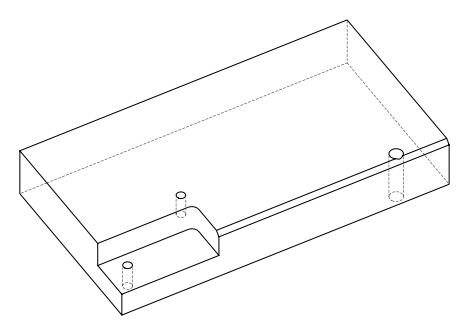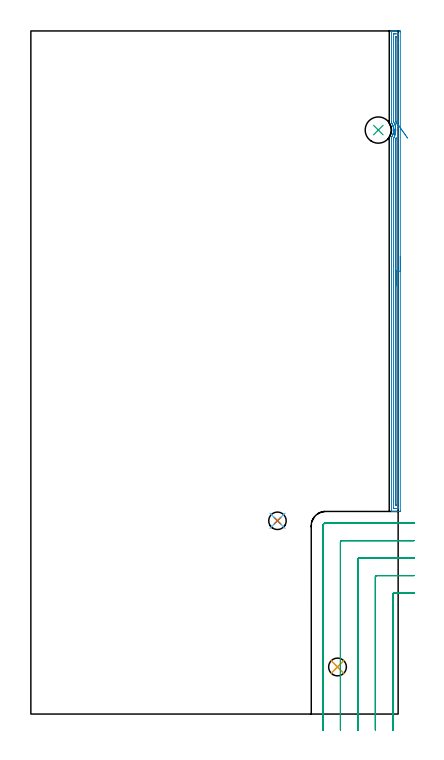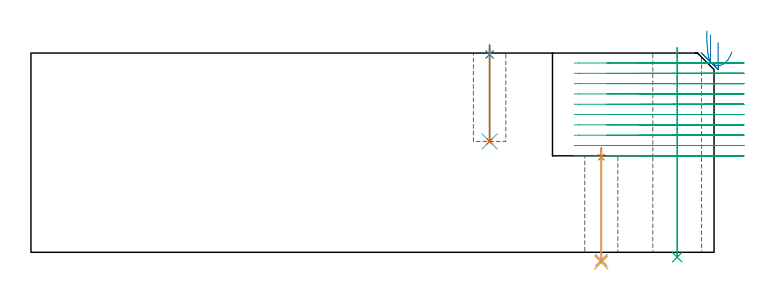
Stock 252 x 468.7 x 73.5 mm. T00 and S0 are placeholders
(PLAN: 9 operations, 7 tool changes, 26.3 min)
(1 SPOT_DRILL | STEP1HOLE_1 | NXT0321_9005460120000 | 0.04 min | 4168 mm3)
(2 SPOT_DRILL_1 | STEP1POCKET | NXT0321_9005460120000 | 0.03 min | 1 mm3)
(3 INDEXABLE_INSERT_DRILL_THROUGH_HOLE_FROM_SOLID | STEP1HOLE | NXT0302_007 | 0.31 min | 18664 mm3)
(4 DRILL_THROUGH_HOLE_INTO_CENTER | STEP1HOLE_1 | NXT0301_049 | 0.17 min | 1703 mm3)
(5 DRILL_TO_ENLARGE_THROUGH_HOLE | STEP1HOLE_1 | NXT0301_093 | 0.17 min | 2680 mm3)
(6 DRILL_BLIND_HOLE_INTO_CENTER | STEP1POCKET | NXT0301_049 | 0.14 min | 1494 mm3)
(7 DRILL_TO_ENLARGE_BLIND_HOLE | STEP1POCKET | UGT0301_373 | 0.14 min | 2173 mm3)
(8 AREA_MILL | FG_CHAMFER_SURFACE | UGT0205_001 | 8.13 min | 6203 mm3)
(9 MILL_CORNER_NOTCH_RECTANGULAR | CORNER_NOTCH_RECTANGULAR | NXT0201_012 | Follow Part, ap 4, ae 75% | 17.14 min | 308739 mm3)
(TOOL NXT0321_9005460120000 | NC Spot Drill, 142deg, 12mm, Carbide, Uncoated | D12 PA142 FL30 Z2)
(TOOL NXT0302_007 | Index. Insert Drill 18mm [880-D1800L25-05] | D18 PA176 FL90 Z2)
(TOOL NXT0301_049 | Carbide Drill 7.8mm [860.1-0780-039A1-MM 2214] | D7.8 PA140 FL53 Z2)
(TOOL NXT0301_093 | Carbide Drill 12.2mm [860.1-1220-037A1-MM 2214] | D12.2 PA140 FL60 Z2)
(TOOL UGT0301_373 | Twist Drill Flat Bottom 12 mm | D12 PA180 FL101 Z2)
(TOOL UGT0205_001 | Chamfer Mill 20 x 3 x 45 deg. | D20 FL50 Z2)
(TOOL NXT0201_012 | ENDMILL 16mm [2P460-1600-NA 1630] | D16 FL38 Z6)
(OP 1 SPOT_DRILL)
G17 G21 G94 G90
T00 M6
G54
G17 G0 G90 X210.4 Y32.3 S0 M3
G43 Z83.5 H0
G94 G81 G98 Z35.075 F250. R38.6
G80
M5
M2
(OP 2 SPOT_DRILL_1)
G17 G21 G94 G90
T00 M6
G54
G17 G0 G90 X169.2 Y132.6 S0 M3
G43 Z83.5 H0
G94 G81 G98 Z72.975 F250. R76.5
G80
M5
M2
(OP 3 INDEXABLE_INSERT_DRILL_THROUGH_HOLE_FROM_SOLID)
G17 G21 G94 G90
T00 M6
G54
G17 G0 G90 X238.4 Y400.7 S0 M3
G43 Z83.5 H1
G94 G81 G98 Z-1.814 F250. R75.5
G80
M5
M2
(OP 4 DRILL_THROUGH_HOLE_INTO_CENTER)
G17 G21 G94 G90
T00 M6
G54
G17 G0 G90 X210.4 Y32.3 S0 M3
G43 Z83.5 H1
G94 G73 G98 Z-2.919 F250. Q7.704 R37.6
G80
M5
M2
(OP 5 DRILL_TO_ENLARGE_THROUGH_HOLE)
G17 G21 G94 G90
T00 M6
G54
G17 G0 G90 X210.4 Y32.3 S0 M3
G43 Z83.5 H1
G94 G73 G98 Z-3.72 F250. Q9.83 R37.6
G80
M5
M2
(OP 6 DRILL_BLIND_HOLE_INTO_CENTER)
G17 G21 G94 G90
T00 M6
G54
G17 G0 G90 X169.2 Y132.6 S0 M3
G43 Z83.5 H1
G94 G81 G98 Z40.9 F250. R75.5
G80
M5
M2
(OP 7 DRILL_TO_ENLARGE_BLIND_HOLE)
G17 G21 G94 G90
T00 M6
G54
G17 G0 G90 X169.2 Y132.6 S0 M3
G43 Z83.5 H0
G94 G73 G98 Z40.9 F250. Q10.867 R75.5
G80
M5
M2
(OP 8 AREA_MILL)
G17 G21 G94 G90
T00 M6
G54
G17 G0 G90 X253.5 Y313.85 S1061 M3
G43 Z83.5 H0
Z77.4
G94 G1 Y313.812 Z76.528 F250.
Y313.698 Z75.664
Y313.509 Z74.812
Y313.247 Z73.98
Y312.913 Z73.174
Y312.51 Z72.4
Y312.042 Z71.664
Y311.51 Z70.972
Y310.921 Z70.329
Y310.278 Z69.74
Y309.586 Z69.208
Y308.85 Z68.74
Y308.076 Z68.337
Y307.27 Z68.003
Y306.438 Z67.741
Y305.587 Z67.552
Y304.722 Z67.438
Y303.85 Z67.4
X253.499 Y139.608 Z67.401
X253.496 Y139.192 Z67.402
X253.491 Y139.01 Z67.405
X253.086 Y139. Z67.81
X250.45 Z70.444
X249.889 Z71.008
X249.571 Z71.325
X249.01 Z71.886
X248.692 Z72.202
X247.699 Z73.201
X247.406 Y139.01 Z73.493
X247.4 Y139.162 Z73.5
Y394.897
X247.404 Y395.64 Z73.49
X247.495 Y395.79 Z73.4
X247.613 Y395.981 Z73.283
X247.865 Y396.418 Z73.034
X248.077 Y396.832 Z72.822
X248.114 Y396.916 Z72.786
X248.203 Y397.129 Z72.692
X248.283 Y397.312 Z72.614
X248.451 Y397.757 Z72.448
X248.473 Y397.828 Z72.426
X248.533 Y398.022 Z72.362
X248.592 Y398.206 Z72.304
X248.623 Y398.327 Z72.273
X248.658 Y398.468 Z72.236
X248.692 Y398.595 Z72.205
X248.707 Y398.652 Z72.191
X248.8 Y399.101 Z72.099
X248.811 Y399.173 Z72.088
X248.838 Y399.36 Z72.057
X248.868 Y399.547 Z72.029
X248.913 Y399.995 Z71.982
X248.925 Y400.253 Z71.965
X248.938 Y400.442 Z71.959
Y400.444
Y400.654 Z71.954
X248.94 Y400.89 Z71.957
X248.935 Y400.984 Z71.96
X248.933 Y401.024 Z71.963
X248.925 Y401.146 Z71.965
X248.918 Y401.337 Z71.976
X248.876 Y401.784 Z72.021
X248.838 Y402.038 Z72.057
X248.813 Y402.218 Z72.086
X248.811 Y402.232 Z72.088
X248.761 Y402.485 Z72.137
X248.723 Y402.678 Z72.175
X248.692 Y402.798 Z72.205
X248.657 Y402.931 Z72.236
X248.623 Y403.072 Z72.273
X248.609 Y403.127 Z72.287
X248.533 Y403.377 Z72.362
X248.475 Y403.573 Z72.424
X248.455 Y403.627 Z72.444
X248.31 Y404.022 Z72.588
X248.206 Y404.27 Z72.69
X248.129 Y404.458 Z72.771
X248.126 Y404.467 Z72.774
X248.107 Y404.508 Z72.793
X248.077 Y404.571 Z72.823
X248.001 Y404.716 Z72.897
X247.87 Y404.969 Z73.028
X247.651 Y405.361 Z73.245
X247.526 Y405.567 Z73.37
X247.499 Y405.609 Z73.397
X247.404 Y405.759 Z73.49
X247.4 Y406.501 Z73.5
Y468.539
X247.406 Y468.69 Z73.493
X247.699 Y468.7 Z73.2
X248.057 Z72.842
X248.692 Z72.202
X249.889 Z71.008
X250.45 Z70.444
X252.806 Z68.09
X253.086 Y468.697 Z67.81
X253.492 Y468.69 Z67.405
X253.496 Y468.508 Z67.402
X253.499 Y468.092 Z67.401
X253.5 Y303.85 Z67.4
X252.086 Z68.814
X252.085 Y141.518 Z68.815
X252.084 Y141.393 Z68.816
X252.079 Y141.018 Z68.821
X251.71 Y141.005 Z69.19
X251.329 Y141.002 Z69.571
X250.837 Y141. Z70.063
X250.45 Z70.45
X249.079 Z71.821
X248.893 Y141.002 Z72.007
X248.864 Y141.004 Z72.036
X248.834 Y141.01 Z72.066
X248.821 Y141.015 Z72.079
X248.82 Y141.038 Z72.08
X248.815 Y141.268 Z72.085
X248.814 Y146.067 Z72.086
X248.815 Y394.005 Z72.085
X248.819 Y394.769 Z72.081
X248.821 Y394.897 Z72.079
X249.08 Y395.397 Z71.82
X249.276 Y395.79 Z71.624
X249.331 Y395.912 Z71.569
X249.571 Y396.481 Z71.329
X249.626 Y396.627 Z71.274
X249.646 Y396.683 Z71.254
X249.847 Y397.295 Z71.053
X249.929 Y397.575 Z70.971
X250.037 Y397.995 Z70.863
X250.138 Y398.468 Z70.762
X250.167 Y398.612 Z70.733
X250.187 Y398.735 Z70.713
X250.272 Y399.36 Z70.628
X250.289 Y399.524 Z70.611
X250.351 Y400.308 Z70.549
X250.352 Y400.352 Z70.548
X250.34 Y401.146 Z70.56
X250.336 Y401.261 Z70.564
X250.276 Y402.038 Z70.624
X250.267 Y402.131 Z70.633
X250.252 Y402.24 Z70.648
X250.135 Y402.931 Z70.765
X250.053 Y403.334 Z70.847
X249.929 Y403.824 Z70.971
X249.691 Y404.594 Z71.209
X249.648 Y404.716 Z71.252
X249.571 Y404.918 Z71.329
X249.279 Y405.609 Z71.621
X248.978 Y406.211 Z71.922
X248.825 Y406.501 Z72.075
X248.816 Y407.269 Z72.084
X248.815 Y407.394 Z72.085
Y466.182
X248.816 Y466.307 Z72.084
X248.821 Y466.682 Z72.079
X249.19 Y466.695 Z71.71
X249.571 Y466.698 Z71.329
X250.063 Y466.7 Z70.837
X250.45 Z70.45
X251.821 Z69.079
X252.007 Y466.698 Z68.893
X252.036 Y466.696 Z68.864
X252.066 Y466.69 Z68.834
X252.079 Y466.685 Z68.821
X252.08 Y466.662 Z68.82
X252.085 Y466.432 Z68.815
X252.086 Y460.485 Z68.814
Y303.85
X250.672 Z70.228
X250.671 Y143.846 Z70.229
X250.669 Y143.178 Z70.231
X250.667 Y143.066 Z70.233
X250.665 Y143.018 Z70.235
X250.617 Y143.008 Z70.283
X250.45 Y143.007 Z70.45
X250.275 Y143.01 Z70.625
X250.235 Y143.013 Z70.665
X250.233 Y143.044 Z70.667
X250.23 Y143.103 Z70.67
X250.229 Y143.178 Z70.671
X250.228 Y143.403 Z70.672
X250.229 Y393.112 Z70.671
X250.23 Y393.336 Z70.67
X250.235 Y394.005 Z70.665
X250.24 Y394.218 Z70.66
X250.45 Y394.663 Z70.45
X250.522 Y394.824 Z70.378
X250.555 Y394.897 Z70.345
X250.596 Y394.994 Z70.304
X250.629 Y395.07 Z70.271
X250.662 Y395.139 Z70.238
X250.666 Y395.143 Z70.234
X250.667 Y395.141 Z70.233
X250.67 Y395.092 Z70.23
X250.671 Y394.991 Z70.229
X250.672 Y394.897 Z70.228
Y303.85
Y302.978 Z70.267
Y302.114 Z70.38
Y301.262 Z70.569
Y300.43 Z70.832
Y299.624 Z71.165
Y298.85 Z71.568
Y298.114 Z72.037
Y297.422 Z72.568
Y296.779 Z73.157
Y296.19 Z73.801
Y295.659 Z74.493
Y295.19 Z75.228
Y294.787 Z76.002
Y294.453 Z76.808
Y294.191 Z77.64
Y294.002 Z78.492
Y293.888 Z79.357
Y293.85 Z80.228
G0 Z83.5
X258.531 Y395.102
Z73.909
G1 X258.261 Y395.484 Z73.173
X257.956 Y395.918 Z72.48
X257.617 Y396.399 Z71.836
X257.247 Y396.924 Z71.246
X256.849 Y397.49 Z70.714
X256.425 Y398.091 Z70.245
X255.98 Y398.723 Z69.841
X255.516 Y399.382 Z69.506
X255.037 Y400.062 Z69.243
X254.547 Y400.758 Z69.053
X254.049 Y401.465 Z68.938
X253.547 Y402.177 Z68.899
X253.045 Y402.89 Z68.936
X252.547 Y403.597 Z69.049
X252.056 Y404.294 Z69.237
X251.577 Y404.974 Z69.498
X251.113 Y405.633 Z69.831
X250.667 Y406.266 Z70.233
X250.654 Y406.285 Z70.246
X250.637 Y406.311 Z70.263
X250.554 Y406.501 Z70.346
X250.45 Y406.736 Z70.45
X250.24 Y407.177 Z70.66
X250.234 Y407.394 Z70.666
X250.231 Y407.617 Z70.669
X250.229 Y408.287 Z70.671
X250.228 Y408.512 Z70.672
X250.229 Y463.854 Z70.671
X250.231 Y464.522 Z70.669
X250.233 Y464.634 Z70.667
X250.235 Y464.682 Z70.665
X250.283 Y464.692 Z70.617
X250.45 Y464.693 Z70.45
X250.625 Y464.69 Z70.275
X250.665 Y464.687 Z70.235
X250.667 Y464.656 Z70.233
X250.67 Y464.597 Z70.23
X250.671 Y464.522 Z70.229
X250.672 Y464.297 Z70.228
X250.671 Y406.501 Z70.229
X250.67 Y406.3 Z70.23
X250.669 Y406.279 Z70.231
X250.667 Y406.266 Z70.233
X250.533 Y405.422 Z70.405
X250.403 Y404.595 Z70.651
X250.276 Y403.793 Z70.969
X250.154 Y403.021 Z71.357
X250.037 Y402.285 Z71.811
X249.928 Y401.591 Z72.328
X249.825 Y400.945 Z72.905
X249.731 Y400.35 Z73.536
X249.646 Y399.812 Z74.218
X249.571 Y399.335 Z74.944
X249.506 Y398.922 Z75.71
X249.451 Y398.577 Z76.509
X249.408 Y398.302 Z77.336
X249.376 Y398.099 Z78.184
X249.355 Y397.97 Z79.047
X249.346 Y397.915 Z79.917
X249.35 Y397.936 Z80.789
X249.365 Y398.031 Z81.656
G0 Z83.5
M5
M2
(OP 9 MILL_CORNER_NOTCH_RECTANGULAR)
G17 G21 G94 G90
T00 M6
G54
G17 G0 G90 X263. Y83. S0 M3
G43 Z83.635 H1
Z69.831
G94 G1 X260. F250.
X249.194 F500.
G3 X248.4 Y82.206 R0.8
G1 Y-8.
Y-11. F250.
G0 Z83.635
X263. Y95.
Z69.831
G1 X260.
X237.195 F500.
G3 X236.4 Y94.205 R0.8
G1 Y-8.
Y-11. F250.
G0 Z83.635
X263. Y107.
Z69.831
G1 X260.
X225.195 F500.
G3 X224.4 Y106.205 R0.8
G1 Y-8.
Y-11. F250.
G0 Z83.635
X263. Y119.
Z69.831
G1 X260.
X213.195 F500.
G3 X212.4 Y118.205 R0.8
G1 Y-8.
Y-11. F250.
G0 Z83.635
X263. Y131.
Z69.831
G1 X260.
X202.2 F500.
G3 X200.4 Y129.2 R1.8
G1 Y-8.
Y-11. F250.
G0 Z83.635
X263. Y83.
Z66.028
G1 X260.
X249.194 F500.
G3 X248.4 Y82.206 R0.8
G1 Y-8.
Y-11. F250.
G0 Z83.635
X263. Y95.
Z66.028
G1 X260.
X237.195 F500.
G3 X236.4 Y94.205 R0.8
G1 Y-8.
Y-11. F250.
G0 Z83.635
X263. Y107.
Z66.028
G1 X260.
X225.195 F500.
G3 X224.4 Y106.205 R0.8
G1 Y-8.
Y-11. F250.
G0 Z83.635
X263. Y119.
Z66.028
G1 X260.
X213.195 F500.
G3 X212.4 Y118.205 R0.8
G1 Y-8.
Y-11. F250.
G0 Z83.635
X263. Y131.
Z66.028
G1 X260.
X202.2 F500.
G3 X200.4 Y129.2 R1.8
G1 Y-8.
Y-11. F250.
G0 Z83.635
X263. Y83.
Z62.224
G1 X260.
X249.194 F500.
G3 X248.4 Y82.206 R0.8
G1 Y-8.
Y-11. F250.
G0 Z83.635
X263. Y95.
Z62.224
G1 X260.
X237.195 F500.
G3 X236.4 Y94.205 R0.8
G1 Y-8.
Y-11. F250.
G0 Z83.635
X263. Y107.
Z62.224
G1 X260.
X225.195 F500.
G3 X224.4 Y106.205 R0.8
G1 Y-8.
Y-11. F250.
G0 Z83.635
X263. Y119.
Z62.224
G1 X260.
X213.195 F500.
G3 X212.4 Y118.205 R0.8
G1 Y-8.
Y-11. F250.
G0 Z83.635
X263. Y131.
Z62.224
G1 X260.
X202.2 F500.
G3 X200.4 Y129.2 R1.8
G1 Y-8.
Y-11. F250.
G0 Z83.635
X263. Y83.
Z58.421
G1 X260.
X249.194 F500.
G3 X248.4 Y82.206 R0.8
G1 Y-8.
Y-11. F250.
G0 Z83.635
X263. Y95.
Z58.421
G1 X260.
X237.195 F500.
G3 X236.4 Y94.205 R0.8
G1 Y-8.
Y-11. F250.
G0 Z83.635
X263. Y107.
Z58.421
G1 X260.
X225.195 F500.
G3 X224.4 Y106.205 R0.8
G1 Y-8.
Y-11. F250.
G0 Z83.635
X263. Y119.
Z58.421
G1 X260.
X213.195 F500.
G3 X212.4 Y118.205 R0.8
G1 Y-8.
Y-11. F250.
G0 Z83.635
X263. Y131.
Z58.421
G1 X260.
X202.2 F500.
G3 X200.4 Y129.2 R1.8
G1 Y-8.
Y-11. F250.
G0 Z83.635
X263. Y83.
Z54.617
G1 X260.
X249.194 F500.
G3 X248.4 Y82.206 R0.8
G1 Y-8.
Y-11. F250.
G0 Z83.635
X263. Y95.
Z54.617
G1 X260.
X237.195 F500.
G3 X236.4 Y94.205 R0.8
G1 Y-8.
Y-11. F250.
G0 Z83.635
X263. Y107.
Z54.617
G1 X260.
X225.195 F500.
G3 X224.4 Y106.205 R0.8
G1 Y-8.
Y-11. F250.
G0 Z83.635
X263. Y119.
Z54.617
G1 X260.
X213.195 F500.
G3 X212.4 Y118.205 R0.8
G1 Y-8.
Y-11. F250.
G0 Z83.635
X263. Y131.
Z54.617
G1 X260.
X202.2 F500.
G3 X200.4 Y129.2 R1.8
G1 Y-8.
Y-11. F250.
G0 Z83.635
X263. Y83.
Z50.814
G1 X260.
X249.194 F500.
G3 X248.4 Y82.206 R0.8
G1 Y-8.
Y-11. F250.
G0 Z83.635
X263. Y95.
Z50.814
G1 X260.
X237.195 F500.
G3 X236.4 Y94.205 R0.8
G1 Y-8.
Y-11. F250.
G0 Z83.635
X263. Y107.
Z50.814
G1 X260.
X225.195 F500.
G3 X224.4 Y106.205 R0.8
G1 Y-8.
Y-11. F250.
G0 Z83.635
X263. Y119.
Z50.814
G1 X260.
X213.195 F500.
G3 X212.4 Y118.205 R0.8
G1 Y-8.
Y-11. F250.
G0 Z83.635
X263. Y131.
Z50.814
G1 X260.
X202.2 F500.
G3 X200.4 Y129.2 R1.8
G1 Y-8.
Y-11. F250.
G0 Z83.635
X263. Y83.
Z47.01
G1 X260.
X249.194 F500.
G3 X248.4 Y82.206 R0.8
G1 Y-8.
Y-11. F250.
G0 Z83.635
X263. Y95.
Z47.01
G1 X260.
X237.195 F500.
G3 X236.4 Y94.205 R0.8
G1 Y-8.
Y-11. F250.
G0 Z83.635
X263. Y107.
Z47.01
G1 X260.
X225.195 F500.
G3 X224.4 Y106.205 R0.8
G1 Y-8.
Y-11. F250.
G0 Z83.635
X263. Y119.
Z47.01
G1 X260.
X213.195 F500.
G3 X212.4 Y118.205 R0.8
G1 Y-8.
Y-11. F250.
G0 Z83.635
X263. Y131.
Z47.01
G1 X260.
X202.2 F500.
G3 X200.4 Y129.2 R1.8
G1 Y-8.
Y-11. F250.
G0 Z83.635
X263. Y83.
Z43.207
G1 X260.
X249.194 F500.
G3 X248.4 Y82.206 R0.8
G1 Y-8.
Y-11. F250.
G0 Z83.635
X263. Y95.
Z43.207
G1 X260.
X237.195 F500.
G3 X236.4 Y94.205 R0.8
G1 Y-8.
Y-11. F250.
G0 Z83.635
X263. Y107.
Z43.207
G1 X260.
X225.195 F500.
G3 X224.4 Y106.205 R0.8
G1 Y-8.
Y-11. F250.
G0 Z83.635
X263. Y119.
Z43.207
G1 X260.
X213.195 F500.
G3 X212.4 Y118.205 R0.8
G1 Y-8.
Y-11. F250.
G0 Z83.635
X263. Y131.
Z43.207
G1 X260.
X202.2 F500.
G3 X200.4 Y129.2 R1.8
G1 Y-8.
Y-11. F250.
G0 Z83.635
X263. Y83.
Z39.403
G1 X260.
X249.194 F500.
G3 X248.4 Y82.206 R0.8
G1 Y-8.
Y-11. F250.
G0 Z83.635
X263. Y95.
Z39.403
G1 X260.
X237.195 F500.
G3 X236.4 Y94.205 R0.8
G1 Y-8.
Y-11. F250.
G0 Z83.635
X263. Y107.
Z39.403
G1 X260.
X225.195 F500.
G3 X224.4 Y106.205 R0.8
G1 Y-8.
Y-11. F250.
G0 Z83.635
X263. Y119.
Z39.403
G1 X260.
X213.195 F500.
G3 X212.4 Y118.205 R0.8
G1 Y-8.
Y-11. F250.
G0 Z83.635
X263. Y131.
Z39.403
G1 X260.
X202.2 F500.
G3 X200.4 Y129.2 R1.8
G1 Y-8.
Y-11. F250.
G0 Z83.635
X263. Y83.
Z35.6
G1 X260.
X249.194 F500.
G3 X248.4 Y82.206 R0.8
G1 Y-8.
Y-11. F250.
G0 Z83.635
X263. Y95.
Z35.6
G1 X260.
X237.195 F500.
G3 X236.4 Y94.205 R0.8
G1 Y-8.
Y-11. F250.
G0 Z83.635
X263. Y107.
Z35.6
G1 X260.
X225.195 F500.
G3 X224.4 Y106.205 R0.8
G1 Y-8.
Y-11. F250.
G0 Z83.635
X263. Y119.
Z35.6
G1 X260.
X213.195 F500.
G3 X212.4 Y118.205 R0.8
G1 Y-8.
Y-11. F250.
G0 Z83.635
X263. Y131.
Z35.6
G1 X260.
X202.2 F500.
G3 X200.4 Y129.2 R1.8
G1 Y-8.
Y-11. F250.
G0 Z83.635
M5
M2
